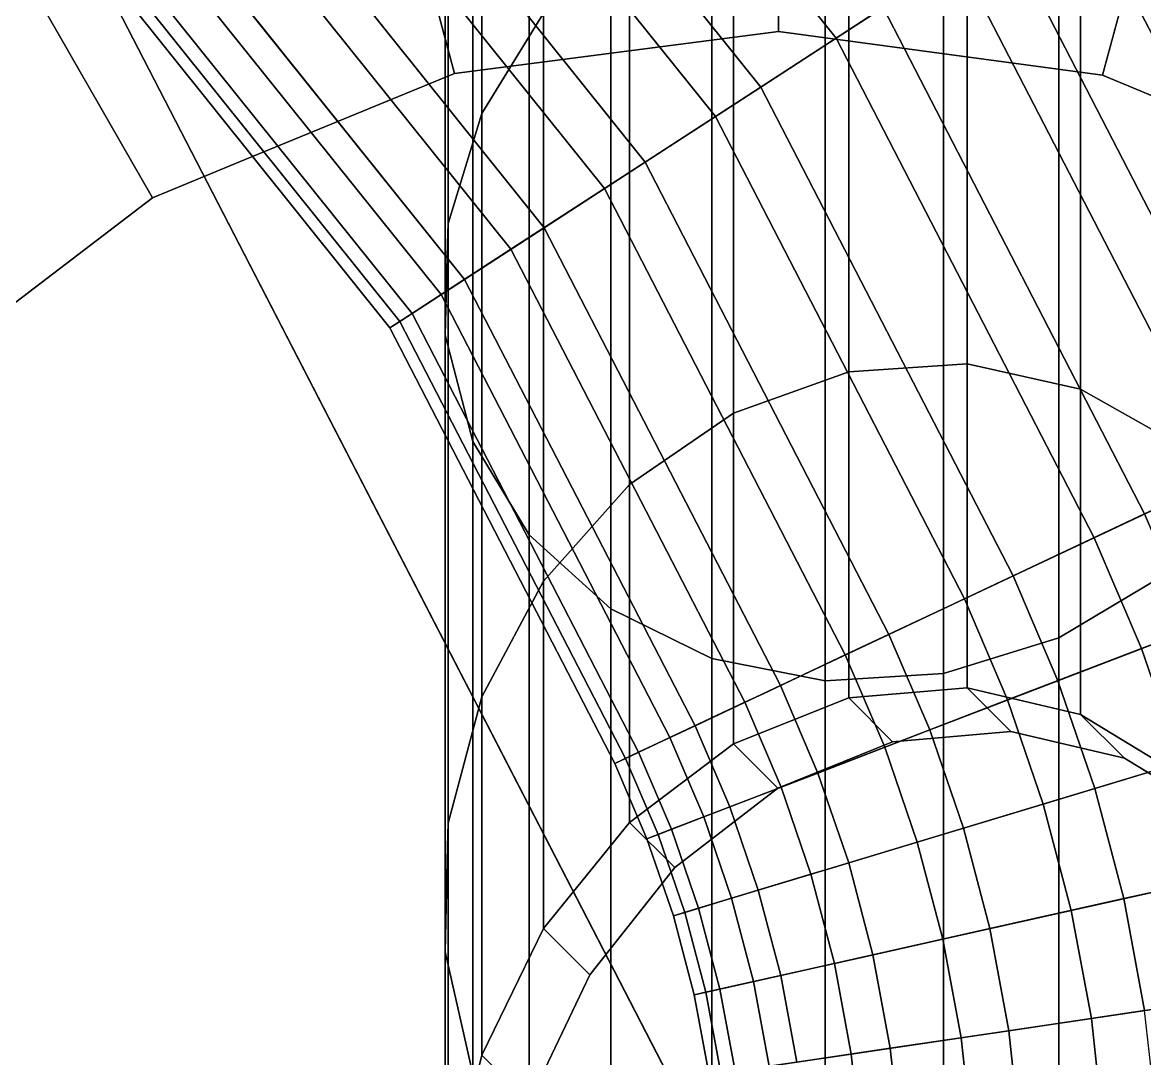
# Model space of a CAD drawing. Header units: metres. Extents: x -6.68 to -1.02, y 9.96 to 15.61.
# Drawn here: x -4.194 to -3.631, y 12.883 to 13.403 of the extents above; entities that cross this region are included whole.
import ezdxf

# ---------------------------------------------------------------- set-up
doc = ezdxf.new("R2010")
doc.units = ezdxf.units.M

msp = doc.modelspace()

# ---------------------------------------------------------------- linework, layer by layer
at = {"layer": '[Color_000]'}
for points, invisible_edges in [([(-3.98033, 13.70385, -6.02819), (-3.96345, 13.35685, -5.57857), (-3.96345, 13.74785, -5.9735)], 1), ([(-3.9324, 13.40722, -5.53886), (-3.96345, 13.74785, -5.9735), (-3.96345, 13.35685, -5.57857)], 1), ([(-3.98061, 13.69572, -6.03829), (-3.98033, 13.30172, -5.62201), (-3.98033, 13.70385, -6.02819)], 1), ([(-3.96345, 13.35685, -5.57857), (-3.98033, 13.70385, -6.02819), (-3.98033, 13.30172, -5.62201)], 1), ([(-3.98188, 13.65906, -6.08386), (-3.98033, 13.30172, -5.62201), (-3.98061, 13.69572, -6.03829)], 3), ([(-3.90922, 13.66555, -9.91873), (-3.78561, 13.39478, -9.91282), (-3.96153, 13.61432, -9.91282)], 1), ([(-3.78561, 13.39478, -9.91282), (-3.90922, 13.66555, -9.91873), (-3.72421, 13.43466, -9.91873)], 1), ([(-3.98061, 13.29154, -5.63004), (-3.98188, 13.65906, -6.08386), (-3.98188, 13.2456, -5.66624)], 1), ([(-3.98188, 13.65906, -6.08386), (-3.98061, 13.29154, -5.63004), (-3.98033, 13.30172, -5.62201)], 13), ([(-3.968, 13.61653, -6.13672), (-3.98188, 13.2456, -5.66624), (-3.98188, 13.65906, -6.08386)], 1), ([(-3.82346, 13.37019, -10.46621), (-3.94147, 13.63397, -10.47212), (-3.99377, 13.58273, -10.46621)], 1), ([(-3.94147, 13.63397, -10.47212), (-3.82346, 13.37019, -10.46621), (-3.76206, 13.41008, -10.47212)], 1), ([(-3.98188, 13.2456, -5.66624), (-3.968, 13.61653, -6.13672), (-3.968, 13.19232, -5.70824)], 1), ([(-3.93965, 13.57916, -6.18317), (-3.968, 13.19232, -5.70824), (-3.968, 13.61653, -6.13672)], 1), ([(-3.96153, 13.61432, -9.91282), (-3.84621, 13.35542, -9.92596), (-4.01315, 13.56375, -9.92596)], 1), ([(-3.84621, 13.35542, -9.92596), (-3.96153, 13.61432, -9.91282), (-3.78561, 13.39478, -9.91282)], 1), ([(-3.88148, 13.33251, -10.44164), (-3.99377, 13.58273, -10.46621), (-4.0432, 13.53432, -10.44164)], 1), ([(-3.99377, 13.58273, -10.46621), (-3.88148, 13.33251, -10.44164), (-3.82346, 13.37019, -10.46621)], 1), ([(-3.968, 13.19232, -5.70824), (-3.93965, 13.57916, -6.18317), (-3.93965, 13.14549, -5.74515)], 1), ([(-3.89874, 13.54949, -6.22005), (-3.93965, 13.14549, -5.74515), (-3.93965, 13.57916, -6.18317)], 1), ([(-4.01315, 13.56375, -9.92596), (-3.90187, 13.31926, -9.95727), (-4.06057, 13.51731, -9.95727)], 1), ([(-3.90187, 13.31926, -9.95727), (-4.01315, 13.56375, -9.92596), (-3.84621, 13.35542, -9.92596)], 1), ([(-3.62167, 13.12489, -5.76139), (-3.67389, 13.53786, -6.2345), (-3.62167, 13.56271, -6.20362)], 1), ([(-3.93965, 13.14549, -5.74515), (-3.89874, 13.54949, -6.22005), (-3.89874, 13.10832, -5.77444)], 1), ([(-3.84806, 13.08334, -5.79413), (-3.89874, 13.54949, -6.22005), (-3.84806, 13.52955, -6.24483)], 1), ([(-3.89874, 13.54949, -6.22005), (-3.84806, 13.08334, -5.79413), (-3.89874, 13.10832, -5.77444)], 1), ([(-3.67389, 13.53786, -6.2345), (-3.73168, 13.0758, -5.80008), (-3.73168, 13.52353, -6.25232)], 1), ([(-3.73168, 13.0758, -5.80008), (-3.67389, 13.53786, -6.2345), (-3.67389, 13.09375, -5.78592)], 1), ([(-3.67389, 13.53786, -6.2345), (-3.62167, 13.12489, -5.76139), (-3.67389, 13.09375, -5.78592)], 1), ([(-3.93216, 13.29958, -10.40009), (-4.0432, 13.53432, -10.44164), (-4.08638, 13.49203, -10.40009)], 1), ([(-4.0432, 13.53432, -10.44164), (-3.93216, 13.29958, -10.40009), (-3.88148, 13.33251, -10.44164)], 1), ([(-3.79108, 13.07225, -5.80288), (-3.84806, 13.52955, -6.24483), (-3.79108, 13.5207, -6.25584)], 1), ([(-3.84806, 13.52955, -6.24483), (-3.79108, 13.07225, -5.80288), (-3.84806, 13.08334, -5.79413)], 1), ([(-3.73168, 13.52353, -6.25232), (-3.79108, 13.07225, -5.80288), (-3.79108, 13.5207, -6.25584)], 1), ([(-3.79108, 13.07225, -5.80288), (-3.73168, 13.52353, -6.25232), (-3.73168, 13.0758, -5.80008)], 1), ([(-3.94881, 13.28877, -10.0046), (-4.09331, 13.48525, -9.99601), (-4.06057, 13.51731, -9.95727)], 13), ([(-3.94881, 13.28877, -10.0046), (-4.06057, 13.51731, -9.95727), (-3.90187, 13.31926, -9.95727)], 13), ([(-3.50597, 13.21476, -10.42767), (-3.60737, 13.51055, -10.38892), (-3.6458, 13.4856, -10.42767)], 1), ([(-3.61551, 13.50527, -9.98485), (-3.52787, 13.20444, -9.9433), (-3.66619, 13.47235, -9.9433)], 1), ([(-3.83707, 13.2066, -5.03879), (-3.77929, 13.49851, -5.46692), (-3.83707, 13.48055, -5.48107)], 1), ([(-3.77929, 13.49851, -5.46692), (-3.83707, 13.2066, -5.03879), (-3.77929, 13.22727, -5.02901)], 1), ([(-3.77929, 13.22727, -5.02901), (-3.71988, 13.50206, -5.46412), (-3.77929, 13.49851, -5.46692)], 1), ([(-3.71988, 13.50206, -5.46412), (-3.77929, 13.22727, -5.02901), (-3.71988, 13.23136, -5.02708)], 1), ([(-3.71988, 13.50206, -5.46412), (-3.6629, 13.21859, -5.03312), (-3.6629, 13.49097, -5.47286)], 1), ([(-3.6629, 13.21859, -5.03312), (-3.71988, 13.50206, -5.46412), (-3.71988, 13.23136, -5.02708)], 1), ([(-3.97206, 13.27367, -10.34439), (-4.08638, 13.49203, -10.40009), (-4.12036, 13.45875, -10.34439)], 1), ([(-4.08638, 13.49203, -10.40009), (-3.97206, 13.27367, -10.34439), (-3.93216, 13.29958, -10.40009)], 1), ([(-3.6629, 13.49097, -5.47286), (-3.61223, 13.18983, -5.04672), (-3.61223, 13.46598, -5.49255)], 1), ([(-3.61223, 13.18983, -5.04672), (-3.6629, 13.49097, -5.47286), (-3.6629, 13.21859, -5.03312)], 1), ([(-4.09331, 13.48525, -9.99601), (-3.94881, 13.28877, -10.0046), (-4.10056, 13.47814, -10.0046)], 1), ([(-3.56576, 13.18659, -10.45897), (-3.6458, 13.4856, -10.42767), (-3.70146, 13.44944, -10.45897)], 1), ([(-3.6458, 13.4856, -10.42767), (-3.56576, 13.18659, -10.45897), (-3.50597, 13.21476, -10.42767)], 1), ([(-3.94881, 13.28877, -10.0046), (-4.13039, 13.44892, -10.06474), (-4.10056, 13.47814, -10.0046)], 1), ([(-3.8893, 13.17076, -5.05573), (-3.83707, 13.48055, -5.48107), (-3.8893, 13.44942, -5.50561)], 1), ([(-3.83707, 13.48055, -5.48107), (-3.8893, 13.17076, -5.05573), (-3.83707, 13.2066, -5.03879)], 1), ([(-3.66619, 13.47235, -9.9433), (-3.59019, 13.17509, -9.91873), (-3.72421, 13.43466, -9.91873)], 1), ([(-3.59019, 13.17509, -9.91873), (-3.66619, 13.47235, -9.9433), (-3.52787, 13.20444, -9.9433)], 1), ([(-4.14284, 13.43673, -10.27834), (-3.97206, 13.27367, -10.34439), (-4.12036, 13.45875, -10.34439)], 1), ([(-3.98383, 13.26602, -10.06474), (-4.14803, 13.43165, -10.13358), (-4.13039, 13.44892, -10.06474)], 1), ([(-4.13039, 13.44892, -10.06474), (-3.94881, 13.28877, -10.0046), (-3.98383, 13.26602, -10.06474)], 1), ([(-3.9324, 13.40722, -5.53886), (-3.8893, 13.17076, -5.05573), (-3.8893, 13.44942, -5.50561)], 1), ([(-3.63085, 13.15593, -10.47212), (-3.70146, 13.44944, -10.45897), (-3.76206, 13.41008, -10.47212)], 1), ([(-3.70146, 13.44944, -10.45897), (-3.63085, 13.15593, -10.47212), (-3.56576, 13.18659, -10.45897)], 1), ([(-4.15228, 13.42749, -10.20644), (-3.99844, 13.25653, -10.27834), (-4.14284, 13.43673, -10.27834)], 1), ([(-3.97206, 13.27367, -10.34439), (-4.14284, 13.43673, -10.27834), (-3.99844, 13.25653, -10.27834)], 1), ([(-4.00454, 13.25257, -10.13358), (-4.15228, 13.42749, -10.20644), (-4.14803, 13.43165, -10.13358)], 1), ([(-4.14803, 13.43165, -10.13358), (-3.98383, 13.26602, -10.06474), (-4.00454, 13.25257, -10.13358)], 1), ([(-3.72421, 13.43466, -9.91873), (-3.65614, 13.14402, -9.91282), (-3.78561, 13.39478, -9.91282)], 1), ([(-3.65614, 13.14402, -9.91282), (-3.72421, 13.43466, -9.91873), (-3.59019, 13.17509, -9.91873)], 1), ([(-3.99844, 13.25653, -10.27834), (-4.15228, 13.42749, -10.20644), (-4.00952, 13.24934, -10.20644)], 1), ([(-4.15228, 13.42749, -10.20644), (-4.00454, 13.25257, -10.13358), (-4.00952, 13.24934, -10.20644)], 1), ([(-3.6968, 13.12486, -10.46621), (-3.76206, 13.41008, -10.47212), (-3.82346, 13.37019, -10.46621)], 1), ([(-3.76206, 13.41008, -10.47212), (-3.6968, 13.12486, -10.46621), (-3.63085, 13.15593, -10.47212)], 1), ([(-3.96345, 13.35685, -5.57857), (-3.9324, 13.1222, -5.07869), (-3.9324, 13.40722, -5.53886)], 1), ([(-3.8893, 13.17076, -5.05573), (-3.9324, 13.40722, -5.53886), (-3.9324, 13.1222, -5.07869)], 1), ([(-3.8177, 12.1419, 1.2), (-3.97711, 13.37703, 1.2), (-3.8145, 13.39801, 1.2)], 13), ([(-3.8177, 12.1419, 1.2), (-3.8145, 13.39801, 1.2), (-3.65509, 12.16288, 1.2)], 3), ([(-3.65509, 12.16288, 1.2), (-3.8145, 13.39801, 1.2), (-3.652, 13.3762, 1.2)], 13), ([(-3.78561, 13.39478, -9.91282), (-3.72123, 13.11336, -9.92596), (-3.84621, 13.35542, -9.92596)], 1), ([(-3.72123, 13.11336, -9.92596), (-3.78561, 13.39478, -9.91282), (-3.65614, 13.14402, -9.91282)], 1), ([(-3.9802, 12.16371, 1.2), (-4.08225, 13.33379, 1.2), (-3.97711, 13.37703, 1.2)], 13), ([(-3.9802, 12.16371, 1.2), (-3.97711, 13.37703, 1.2), (-3.8177, 12.1419, 1.2)], 3), ([(-3.65509, 12.16288, 1.2), (-3.652, 13.3762, 1.2), (-3.54995, 12.20612, 1.2)], 3), ([(-3.54995, 12.20612, 1.2), (-3.652, 13.3762, 1.2), (-3.50068, 13.31307, 1.2)], 13), ([(-3.75912, 13.09551, -10.44164), (-3.82346, 13.37019, -10.46621), (-3.88148, 13.33251, -10.44164)], 1), ([(-3.82346, 13.37019, -10.46621), (-3.75912, 13.09551, -10.44164), (-3.6968, 13.12486, -10.46621)], 1), ([(-3.98033, 13.30172, -5.62201), (-3.96345, 13.06421, -5.10611), (-3.96345, 13.35685, -5.57857)], 1), ([(-3.9324, 13.1222, -5.07869), (-3.96345, 13.35685, -5.57857), (-3.96345, 13.06421, -5.10611)], 1), ([(-3.84621, 13.35542, -9.92596), (-3.78103, 13.08519, -9.95727), (-3.90187, 13.31926, -9.95727)], 1), ([(-3.78103, 13.08519, -9.95727), (-3.84621, 13.35542, -9.92596), (-3.72123, 13.11336, -9.92596)], 1), ([(-3.9802, 12.16371, 1.2), (-4.12874, 13.31467, 1.2), (-4.08225, 13.33379, 1.2)], 13), ([(-3.81356, 13.06986, -10.40009), (-3.88148, 13.33251, -10.44164), (-3.93216, 13.29958, -10.40009)], 1), ([(-3.88148, 13.33251, -10.44164), (-3.81356, 13.06986, -10.40009), (-3.75912, 13.09551, -10.44164)], 1), ([(-3.94881, 13.28877, -10.0046), (-3.90187, 13.31926, -9.95727), (-3.9403, 13.2943, -9.99601)], 1), ([(-3.83145, 13.06144, -10.0046), (-3.9403, 13.2943, -9.99601), (-3.90187, 13.31926, -9.95727)], 13), ([(-3.83145, 13.06144, -10.0046), (-3.90187, 13.31926, -9.95727), (-3.8223, 13.06575, -9.99601)], 3), ([(-3.8223, 13.06575, -9.99601), (-3.90187, 13.31926, -9.95727), (-3.78103, 13.08519, -9.95727)], 1), ([(-4.13151, 12.22684, 1.2), (-4.25907, 13.21519, 1.2), (-4.12874, 13.31467, 1.2)], 13), ([(-4.13151, 12.22684, 1.2), (-4.12874, 13.31467, 1.2), (-3.9802, 12.16371, 1.2)], 3), ([(-3.98061, 13.29154, -5.63004), (-3.98033, 13.00075, -5.13611), (-3.98033, 13.30172, -5.62201)], 1), ([(-3.96345, 13.06421, -5.10611), (-3.98033, 13.30172, -5.62201), (-3.98033, 13.00075, -5.13611)], 1), ([(-3.97206, 13.27367, -10.34439), (-3.81356, 13.06986, -10.40009), (-3.93216, 13.29958, -10.40009)], 1), ([(-3.98188, 13.2456, -5.66624), (-3.98033, 13.00075, -5.13611), (-3.98061, 13.29154, -5.63004)], 3), ([(-3.9403, 13.2943, -9.99601), (-3.83145, 13.06144, -10.0046), (-3.94881, 13.28877, -10.0046)], 1), ([(-3.83145, 13.06144, -10.0046), (-3.98383, 13.26602, -10.06474), (-3.94881, 13.28877, -10.0046)], 1), ([(-3.99844, 13.25653, -10.27834), (-3.85641, 13.04968, -10.34439), (-3.97206, 13.27367, -10.34439)], 1), ([(-3.81356, 13.06986, -10.40009), (-3.97206, 13.27367, -10.34439), (-3.85641, 13.04968, -10.34439)], 1), ([(-3.86906, 13.04372, -10.06474), (-4.00454, 13.25257, -10.13358), (-3.98383, 13.26602, -10.06474)], 1), ([(-3.98383, 13.26602, -10.06474), (-3.83145, 13.06144, -10.0046), (-3.86906, 13.04372, -10.06474)], 1), ([(-4.00952, 13.24934, -10.20644), (-3.88475, 13.03633, -10.27834), (-3.99844, 13.25653, -10.27834)], 1), ([(-3.85641, 13.04968, -10.34439), (-3.99844, 13.25653, -10.27834), (-3.88475, 13.03633, -10.27834)], 1), ([(-3.8913, 13.03324, -10.13358), (-4.00952, 13.24934, -10.20644), (-4.00454, 13.25257, -10.13358)], 1), ([(-4.00454, 13.25257, -10.13358), (-3.86906, 13.04372, -10.06474), (-3.8913, 13.03324, -10.13358)], 1), ([(-3.88475, 13.03633, -10.27834), (-4.00952, 13.24934, -10.20644), (-3.89665, 13.03072, -10.20644)], 1), ([(-4.00952, 13.24934, -10.20644), (-3.8913, 13.03324, -10.13358), (-3.89665, 13.03072, -10.20644)], 1), ([(-3.98061, 12.98903, -5.14165), (-3.98188, 13.2456, -5.66624), (-3.98188, 12.93616, -5.16665)], 1), ([(-3.98188, 13.2456, -5.66624), (-3.98061, 12.98903, -5.14165), (-3.98033, 13.00075, -5.13611)], 13), ([(-3.968, 13.19232, -5.70824), (-3.98188, 12.93616, -5.16665), (-3.98188, 13.2456, -5.66624)], 1), ([(-3.77929, 13.06365, -4.54935), (-3.71988, 13.23136, -5.02708), (-3.77929, 13.22727, -5.02901)], 1), ([(-3.71988, 13.23136, -5.02708), (-3.77929, 13.06365, -4.54935), (-3.71988, 13.06864, -4.55005)], 1), ([(-3.71988, 13.23136, -5.02708), (-3.6629, 13.05525, -4.55426), (-3.6629, 13.21859, -5.03312)], 1), ([(-3.6629, 13.05525, -4.55426), (-3.71988, 13.23136, -5.02708), (-3.71988, 13.06864, -4.55005)], 1), ([(-3.83707, 13.04062, -4.5522), (-3.77929, 13.22727, -5.02901), (-3.83707, 13.2066, -5.03879)], 1), ([(-3.77929, 13.22727, -5.02901), (-3.83707, 13.04062, -4.5522), (-3.77929, 13.06365, -4.54935)], 1), ([(-3.6629, 13.21859, -5.03312), (-3.61223, 13.02438, -4.56169), (-3.61223, 13.18983, -5.04672)], 1), ([(-3.61223, 13.02438, -4.56169), (-3.6629, 13.21859, -5.03312), (-3.6629, 13.05525, -4.55426)], 1), ([(-4.26133, 12.32698, 1.2), (-4.25907, 13.21519, 1.2), (-4.13151, 12.22684, 1.2)], 3), ([(-3.8893, 13.00112, -4.5584), (-3.83707, 13.2066, -5.03879), (-3.8893, 13.17076, -5.05573)], 1), ([(-3.83707, 13.2066, -5.03879), (-3.8893, 13.00112, -4.5584), (-3.83707, 13.04062, -4.5522)], 1), ([(-3.98188, 12.93616, -5.16665), (-3.968, 13.19232, -5.70824), (-3.968, 12.87482, -5.19565)], 1), ([(-3.93965, 13.14549, -5.74515), (-3.968, 12.87482, -5.19565), (-3.968, 13.19232, -5.70824)], 1), ([(-3.60628, 13.09844, -10.47212), (-3.56576, 13.18659, -10.45897), (-3.63085, 13.15593, -10.47212)], 1), ([(-3.59019, 13.17509, -9.91873), (-3.63238, 13.0884, -9.91282), (-3.65614, 13.14402, -9.91282)], 1), ([(-3.63238, 13.0884, -9.91282), (-3.59019, 13.17509, -9.91873), (-3.56433, 13.11457, -9.91873)], 1), ([(-3.9324, 13.1222, -5.07869), (-3.8893, 13.00112, -4.5584), (-3.8893, 13.17076, -5.05573)], 1), ([(-3.67432, 13.07227, -10.46621), (-3.63085, 13.15593, -10.47212), (-3.6968, 13.12486, -10.46621)], 1), ([(-3.63085, 13.15593, -10.47212), (-3.67432, 13.07227, -10.46621), (-3.60628, 13.09844, -10.47212)], 1), ([(-3.968, 12.87482, -5.19565), (-3.93965, 13.14549, -5.74515), (-3.93965, 12.82092, -5.22114)], 1), ([(-3.89874, 13.10832, -5.77444), (-3.93965, 12.82092, -5.22114), (-3.93965, 13.14549, -5.74515)], 1), ([(-3.65614, 13.14402, -9.91282), (-3.69953, 13.06258, -9.92596), (-3.72123, 13.11336, -9.92596)], 1), ([(-3.69953, 13.06258, -9.92596), (-3.65614, 13.14402, -9.91282), (-3.63238, 13.0884, -9.91282)], 1), ([(-3.96345, 13.06421, -5.10611), (-3.9324, 12.94783, -4.56754), (-3.9324, 13.1222, -5.07869)], 1), ([(-3.8893, 13.00112, -4.5584), (-3.9324, 13.1222, -5.07869), (-3.9324, 12.94783, -4.56754)], 1), ([(-3.73862, 13.04754, -10.44164), (-3.6968, 13.12486, -10.46621), (-3.75912, 13.09551, -10.44164)], 1), ([(-3.6968, 13.12486, -10.46621), (-3.73862, 13.04754, -10.44164), (-3.67432, 13.07227, -10.46621)], 1), ([(-3.62167, 13.12489, -5.76139), (-3.67389, 12.76136, -5.24929), (-3.67389, 13.09375, -5.78592)], 1), ([(-3.67389, 12.76136, -5.24929), (-3.62167, 13.12489, -5.76139), (-3.62167, 12.7972, -5.23235)], 1), ([(-3.72123, 13.11336, -9.92596), (-3.76122, 13.03885, -9.95727), (-3.78103, 13.08519, -9.95727)], 1), ([(-3.76122, 13.03885, -9.95727), (-3.72123, 13.11336, -9.92596), (-3.69953, 13.06258, -9.92596)], 1), ([(-3.56433, 13.11457, -9.91873), (-3.61276, 13.0312, -9.91282), (-3.63238, 13.0884, -9.91282)], 1), ([(-3.93965, 12.82092, -5.22114), (-3.89874, 13.10832, -5.77444), (-3.89874, 12.77814, -5.24136)], 1), ([(-3.84806, 12.74938, -5.25496), (-3.89874, 13.10832, -5.77444), (-3.84806, 13.08334, -5.79413)], 1), ([(-3.89874, 13.10832, -5.77444), (-3.84806, 12.74938, -5.25496), (-3.89874, 12.77814, -5.24136)], 1), ([(-3.65577, 13.01819, -10.46621), (-3.60628, 13.09844, -10.47212), (-3.67432, 13.07227, -10.46621)], 1), ([(-3.60628, 13.09844, -10.47212), (-3.65577, 13.01819, -10.46621), (-3.58599, 13.0393, -10.47212)], 1), ([(-3.79479, 13.02594, -10.40009), (-3.75912, 13.09551, -10.44164), (-3.81356, 13.06986, -10.40009)], 1), ([(-3.75912, 13.09551, -10.44164), (-3.79479, 13.02594, -10.40009), (-3.73862, 13.04754, -10.44164)], 1), ([(-3.67389, 13.09375, -5.78592), (-3.73168, 12.7407, -5.25907), (-3.73168, 13.0758, -5.80008)], 1), ([(-3.73168, 12.7407, -5.25907), (-3.67389, 13.09375, -5.78592), (-3.67389, 12.76136, -5.24929)], 1), ([(-3.63238, 13.0884, -9.91282), (-3.68163, 13.01037, -9.92596), (-3.69953, 13.06258, -9.92596)], 1), ([(-3.68163, 13.01037, -9.92596), (-3.63238, 13.0884, -9.91282), (-3.61276, 13.0312, -9.91282)], 1), ([(-3.79108, 12.73661, -5.261), (-3.84806, 13.08334, -5.79413), (-3.79108, 13.07225, -5.80288)], 1), ([(-3.84806, 13.08334, -5.79413), (-3.79108, 12.73661, -5.261), (-3.84806, 12.74938, -5.25496)], 1), ([(-3.81324, 13.01884, -10.0046), (-3.8223, 13.06575, -9.99601), (-3.78103, 13.08519, -9.95727)], 13), ([(-3.81324, 13.01884, -10.0046), (-3.78103, 13.08519, -9.95727), (-3.8038, 13.02247, -9.99601)], 3), ([(-3.8038, 13.02247, -9.99601), (-3.78103, 13.08519, -9.95727), (-3.76122, 13.03885, -9.95727)], 1), ([(-3.73168, 13.0758, -5.80008), (-3.79108, 12.73661, -5.261), (-3.79108, 13.07225, -5.80288)], 1), ([(-3.79108, 12.73661, -5.261), (-3.73168, 13.0758, -5.80008), (-3.73168, 12.7407, -5.25907)], 1), ([(-3.85641, 13.04968, -10.34439), (-3.79479, 13.02594, -10.40009), (-3.81356, 13.06986, -10.40009)], 1), ([(-3.72171, 12.99825, -10.44164), (-3.67432, 13.07227, -10.46621), (-3.73862, 13.04754, -10.44164)], 1), ([(-3.67432, 13.07227, -10.46621), (-3.72171, 12.99825, -10.44164), (-3.65577, 13.01819, -10.46621)], 1), ([(-3.98033, 13.00075, -5.13611), (-3.96345, 12.8844, -4.57899), (-3.96345, 13.06421, -5.10611)], 1), ([(-3.9324, 12.94783, -4.56754), (-3.96345, 13.06421, -5.10611), (-3.96345, 12.8844, -4.57899)], 1), ([(-3.8223, 13.06575, -9.99601), (-3.81324, 13.01884, -10.0046), (-3.83145, 13.06144, -10.0046)], 1), ([(-3.81324, 13.01884, -10.0046), (-3.86906, 13.04372, -10.06474), (-3.83145, 13.06144, -10.0046)], 1), ([(-3.69953, 13.06258, -9.92596), (-3.74489, 12.99124, -9.95727), (-3.76122, 13.03885, -9.95727)], 1), ([(-3.74489, 12.99124, -9.95727), (-3.69953, 13.06258, -9.92596), (-3.68163, 13.01037, -9.92596)], 1), ([(-3.88475, 13.03633, -10.27834), (-3.839, 13.00894, -10.34439), (-3.85641, 13.04968, -10.34439)], 1), ([(-3.79479, 13.02594, -10.40009), (-3.85641, 13.04968, -10.34439), (-3.839, 13.00894, -10.34439)], 1), ([(-3.77931, 12.98082, -10.40009), (-3.73862, 13.04754, -10.44164), (-3.79479, 13.02594, -10.40009)], 1), ([(-3.73862, 13.04754, -10.44164), (-3.77931, 12.98082, -10.40009), (-3.72171, 12.99825, -10.44164)], 1), ([(-3.85205, 13.00392, -10.06474), (-3.8913, 13.03324, -10.13358), (-3.86906, 13.04372, -10.06474)], 1), ([(-3.86906, 13.04372, -10.06474), (-3.81324, 13.01884, -10.0046), (-3.85205, 13.00392, -10.06474)], 1), ([(-3.89665, 13.03072, -10.20644), (-3.86824, 12.99769, -10.27834), (-3.88475, 13.03633, -10.27834)], 1), ([(-3.839, 13.00894, -10.34439), (-3.88475, 13.03633, -10.27834), (-3.86824, 12.99769, -10.27834)], 1), ([(-3.79824, 12.9751, -10.0046), (-3.8038, 13.02247, -9.99601), (-3.76122, 13.03885, -9.95727)], 13), ([(-3.79824, 12.9751, -10.0046), (-3.76122, 13.03885, -9.95727), (-3.78856, 12.97803, -9.99601)], 3), ([(-3.78856, 12.97803, -9.99601), (-3.76122, 13.03885, -9.95727), (-3.74489, 12.99124, -9.95727)], 1), ([(-3.64124, 12.96289, -10.46621), (-3.58599, 13.0393, -10.47212), (-3.65577, 13.01819, -10.46621)], 1), ([(-3.58599, 13.0393, -10.47212), (-3.64124, 12.96289, -10.46621), (-3.5701, 12.97883, -10.47212)], 1), ([(-3.87499, 12.99509, -10.13358), (-3.89665, 13.03072, -10.20644), (-3.8913, 13.03324, -10.13358)], 1), ([(-3.89665, 13.03072, -10.20644), (-3.87499, 12.99509, -10.13358), (-3.88052, 12.99297, -10.20644)], 1), ([(-3.86824, 12.99769, -10.27834), (-3.89665, 13.03072, -10.20644), (-3.88052, 12.99297, -10.20644)], 1), ([(-3.8913, 13.03324, -10.13358), (-3.85205, 13.00392, -10.06474), (-3.87499, 12.99509, -10.13358)], 1), ([(-3.61276, 13.0312, -9.91282), (-3.6676, 12.95699, -9.92596), (-3.68163, 13.01037, -9.92596)], 1), ([(-3.6676, 12.95699, -9.92596), (-3.61276, 13.0312, -9.91282), (-3.59738, 12.97272, -9.91282)], 1), ([(-3.839, 13.00894, -10.34439), (-3.77931, 12.98082, -10.40009), (-3.79479, 13.02594, -10.40009)], 1), ([(-3.8038, 13.02247, -9.99601), (-3.79824, 12.9751, -10.0046), (-3.81324, 13.01884, -10.0046)], 1), ([(-3.79824, 12.9751, -10.0046), (-3.85205, 13.00392, -10.06474), (-3.81324, 13.01884, -10.0046)], 1), ([(-3.70846, 12.94784, -10.44164), (-3.65577, 13.01819, -10.46621), (-3.72171, 12.99825, -10.44164)], 1), ([(-3.65577, 13.01819, -10.46621), (-3.70846, 12.94784, -10.44164), (-3.64124, 12.96289, -10.46621)], 1), ([(-3.86824, 12.99769, -10.27834), (-3.82465, 12.96711, -10.34439), (-3.839, 13.00894, -10.34439)], 1), ([(-3.77931, 12.98082, -10.40009), (-3.839, 13.00894, -10.34439), (-3.82465, 12.96711, -10.34439)], 1), ([(-3.68163, 13.01037, -9.92596), (-3.73209, 12.94255, -9.95727), (-3.74489, 12.99124, -9.95727)], 1), ([(-3.73209, 12.94255, -9.95727), (-3.68163, 13.01037, -9.92596), (-3.6676, 12.95699, -9.92596)], 1), ([(-3.83803, 12.96306, -10.06474), (-3.87499, 12.99509, -10.13358), (-3.85205, 13.00392, -10.06474)], 1), ([(-3.85205, 13.00392, -10.06474), (-3.79824, 12.9751, -10.0046), (-3.83803, 12.96306, -10.06474)], 1), ([(-3.98188, 12.93616, -5.16665), (-3.98033, 12.81514, -4.59197), (-3.98033, 13.00075, -5.13611)], 13), ([(-3.98188, 12.93616, -5.16665), (-3.98033, 13.00075, -5.13611), (-3.98061, 12.98903, -5.14165)], 1), ([(-3.96345, 12.8844, -4.57899), (-3.98033, 13.00075, -5.13611), (-3.98033, 12.81514, -4.59197)], 1), ([(-3.88052, 12.99297, -10.20644), (-3.85464, 12.95804, -10.27834), (-3.86824, 12.99769, -10.27834)], 1), ([(-3.82465, 12.96711, -10.34439), (-3.86824, 12.99769, -10.27834), (-3.85464, 12.95804, -10.27834)], 1), ([(-3.76719, 12.93469, -10.40009), (-3.72171, 12.99825, -10.44164), (-3.77931, 12.98082, -10.40009)], 1), ([(-3.72171, 12.99825, -10.44164), (-3.76719, 12.93469, -10.40009), (-3.70846, 12.94784, -10.44164)], 1), ([(-3.86157, 12.95594, -10.13358), (-3.88052, 12.99297, -10.20644), (-3.87499, 12.99509, -10.13358)], 1), ([(-3.88052, 12.99297, -10.20644), (-3.86157, 12.95594, -10.13358), (-3.86723, 12.95423, -10.20644)], 1), ([(-3.85464, 12.95804, -10.27834), (-3.88052, 12.99297, -10.20644), (-3.86723, 12.95423, -10.20644)], 1), ([(-3.87499, 12.99509, -10.13358), (-3.83803, 12.96306, -10.06474), (-3.86157, 12.95594, -10.13358)], 1), ([(-3.78648, 12.93037, -10.0046), (-3.78856, 12.97803, -9.99601), (-3.74489, 12.99124, -9.95727)], 13), ([(-3.78648, 12.93037, -10.0046), (-3.74489, 12.99124, -9.95727), (-3.77661, 12.93258, -9.99601)], 3), ([(-3.77661, 12.93258, -9.99601), (-3.74489, 12.99124, -9.95727), (-3.73209, 12.94255, -9.95727)], 1), ([(-3.82465, 12.96711, -10.34439), (-3.76719, 12.93469, -10.40009), (-3.77931, 12.98082, -10.40009)], 1), ([(-3.78648, 12.93037, -10.0046), (-3.83803, 12.96306, -10.06474), (-3.79824, 12.9751, -10.0046)], 1), ([(-3.78856, 12.97803, -9.99601), (-3.78648, 12.93037, -10.0046), (-3.79824, 12.9751, -10.0046)], 1), ([(-3.6308, 12.90668, -10.46621), (-3.5701, 12.97883, -10.47212), (-3.64124, 12.96289, -10.46621)], 1), ([(-3.59738, 12.97272, -9.91282), (-3.65752, 12.90273, -9.92596), (-3.6676, 12.95699, -9.92596)], 1), ([(-3.65752, 12.90273, -9.92596), (-3.59738, 12.97272, -9.91282), (-3.58634, 12.91326, -9.91282)], 1), ([(-3.82705, 12.92129, -10.06474), (-3.86157, 12.95594, -10.13358), (-3.83803, 12.96306, -10.06474)], 1), ([(-3.85464, 12.95804, -10.27834), (-3.81341, 12.92434, -10.34439), (-3.82465, 12.96711, -10.34439)], 1), ([(-3.83803, 12.96306, -10.06474), (-3.78648, 12.93037, -10.0046), (-3.82705, 12.92129, -10.06474)], 1), ([(-3.76719, 12.93469, -10.40009), (-3.82465, 12.96711, -10.34439), (-3.81341, 12.92434, -10.34439)], 1), ([(-3.69895, 12.8966, -10.44164), (-3.64124, 12.96289, -10.46621), (-3.70846, 12.94784, -10.44164)], 1), ([(-3.64124, 12.96289, -10.46621), (-3.69895, 12.8966, -10.44164), (-3.6308, 12.90668, -10.46621)], 1), ([(-3.86723, 12.95423, -10.20644), (-3.84398, 12.9175, -10.27834), (-3.85464, 12.95804, -10.27834)], 1), ([(-3.81341, 12.92434, -10.34439), (-3.85464, 12.95804, -10.27834), (-3.84398, 12.9175, -10.27834)], 1), ([(-3.85104, 12.91591, -10.13358), (-3.86723, 12.95423, -10.20644), (-3.86157, 12.95594, -10.13358)], 1), ([(-3.86723, 12.95423, -10.20644), (-3.85104, 12.91591, -10.13358), (-3.85682, 12.91462, -10.20644)], 1), ([(-3.84398, 12.9175, -10.27834), (-3.86723, 12.95423, -10.20644), (-3.85682, 12.91462, -10.20644)], 1), ([(-3.86157, 12.95594, -10.13358), (-3.82705, 12.92129, -10.06474), (-3.85104, 12.91591, -10.13358)], 1), ([(-3.6676, 12.95699, -9.92596), (-3.72291, 12.89306, -9.95727), (-3.73209, 12.94255, -9.95727)], 1), ([(-3.72291, 12.89306, -9.95727), (-3.6676, 12.95699, -9.92596), (-3.65752, 12.90273, -9.92596)], 1), ([(-3.75848, 12.88779, -10.40009), (-3.70846, 12.94784, -10.44164), (-3.76719, 12.93469, -10.40009)], 1), ([(-3.70846, 12.94784, -10.44164), (-3.75848, 12.88779, -10.40009), (-3.69895, 12.8966, -10.44164)], 1), ([(-3.76804, 12.88638, -9.99601), (-3.77661, 12.93258, -9.99601), (-3.73209, 12.94255, -9.95727)], 13), ([(-3.76804, 12.88638, -9.99601), (-3.73209, 12.94255, -9.95727), (-3.72291, 12.89306, -9.95727)], 1), ([(-3.98061, 12.80237, -4.59444), (-3.98188, 12.93616, -5.16665), (-3.98188, 12.74478, -4.6056)], 1), ([(-3.98188, 12.93616, -5.16665), (-3.98061, 12.80237, -4.59444), (-3.98033, 12.81514, -4.59197)], 13), ([(-3.968, 12.87482, -5.19565), (-3.98188, 12.74478, -4.6056), (-3.98188, 12.93616, -5.16665)], 1), ([(-3.81341, 12.92434, -10.34439), (-3.75848, 12.88779, -10.40009), (-3.76719, 12.93469, -10.40009)], 1), ([(-3.77804, 12.8849, -10.0046), (-3.82705, 12.92129, -10.06474), (-3.78648, 12.93037, -10.0046)], 1), ([(-3.77661, 12.93258, -9.99601), (-3.77804, 12.8849, -10.0046), (-3.78648, 12.93037, -10.0046)], 1), ([(-3.77804, 12.8849, -10.0046), (-3.77661, 12.93258, -9.99601), (-3.76804, 12.88638, -9.99601)], 3), ([(-3.84398, 12.9175, -10.27834), (-3.80534, 12.88086, -10.34439), (-3.81341, 12.92434, -10.34439)], 1), ([(-3.75848, 12.88779, -10.40009), (-3.81341, 12.92434, -10.34439), (-3.80534, 12.88086, -10.34439)], 1), ([(-3.81917, 12.87882, -10.06474), (-3.85104, 12.91591, -10.13358), (-3.82705, 12.92129, -10.06474)], 1), ([(-3.82705, 12.92129, -10.06474), (-3.77804, 12.8849, -10.0046), (-3.81917, 12.87882, -10.06474)], 1), ([(-3.85682, 12.91462, -10.20644), (-3.83633, 12.87628, -10.27834), (-3.84398, 12.9175, -10.27834)], 1), ([(-3.84349, 12.87522, -10.13358), (-3.85682, 12.91462, -10.20644), (-3.85104, 12.91591, -10.13358)], 1), ([(-3.83633, 12.87628, -10.27834), (-3.85682, 12.91462, -10.20644), (-3.84934, 12.87435, -10.20644)], 1), ([(-3.85682, 12.91462, -10.20644), (-3.84349, 12.87522, -10.13358), (-3.84934, 12.87435, -10.20644)], 1), ([(-3.85104, 12.91591, -10.13358), (-3.81917, 12.87882, -10.06474), (-3.84349, 12.87522, -10.13358)], 1), ([(-3.80534, 12.88086, -10.34439), (-3.84398, 12.9175, -10.27834), (-3.83633, 12.87628, -10.27834)], 1), ([(-3.58634, 12.91326, -9.91282), (-3.65145, 12.84787, -9.92596), (-3.65752, 12.90273, -9.92596)], 1), ([(-3.65145, 12.84787, -9.92596), (-3.58634, 12.91326, -9.91282), (-3.5797, 12.85315, -9.91282)], 1), ([(-3.69322, 12.8448, -10.44164), (-3.6308, 12.90668, -10.46621), (-3.69895, 12.8966, -10.44164)], 1), ([(-3.6308, 12.90668, -10.46621), (-3.69322, 12.8448, -10.44164), (-3.62452, 12.84985, -10.46621)], 1), ([(-3.65752, 12.90273, -9.92596), (-3.71737, 12.84302, -9.95727), (-3.72291, 12.89306, -9.95727)], 1), ([(-3.71737, 12.84302, -9.95727), (-3.65752, 12.90273, -9.92596), (-3.65145, 12.84787, -9.92596)], 1), ([(-3.75324, 12.84039, -10.40009), (-3.69895, 12.8966, -10.44164), (-3.75848, 12.88779, -10.40009)], 1), ([(-3.69895, 12.8966, -10.44164), (-3.75324, 12.84039, -10.40009), (-3.69322, 12.8448, -10.44164)], 1), ([(-3.76287, 12.83968, -9.99601), (-3.76804, 12.88638, -9.99601), (-3.72291, 12.89306, -9.95727)], 13), ([(-3.76287, 12.83968, -9.99601), (-3.72291, 12.89306, -9.95727), (-3.71737, 12.84302, -9.95727)], 1), ([(-3.98033, 12.81514, -4.59197), (-3.93979, 12.86073, -4.14822), (-3.96345, 12.8844, -4.57899)], 1), ([(-3.77296, 12.83893, -10.0046), (-3.81917, 12.87882, -10.06474), (-3.77804, 12.8849, -10.0046)], 1), ([(-3.80534, 12.88086, -10.34439), (-3.75324, 12.84039, -10.40009), (-3.75848, 12.88779, -10.40009)], 1), ([(-3.76804, 12.88638, -9.99601), (-3.77296, 12.83893, -10.0046), (-3.77804, 12.8849, -10.0046)], 1), ([(-3.77296, 12.83893, -10.0046), (-3.76804, 12.88638, -9.99601), (-3.76287, 12.83968, -9.99601)], 3)]:
    msp.add_3dface(points, dxfattribs=dict(at, invisible_edges=invisible_edges))
at = {"layer": '[Metal_Corrogated_Shiny]'}
for points, invisible_edges in [([(-3.8161, 12.76996, -4.16), (-4.19036, 14.48729, -4.16), (-3.73313, 14.52564, -4.16)], 13), ([(-3.8161, 12.76996, -4.16), (-3.73313, 14.52564, -4.16), (-3.77124, 12.68303, -4.16)], 3), ([(-3.77124, 12.68303, -4.16), (-3.73313, 14.52564, -4.16), (-3.71597, 12.70592, -4.16)], 3), ([(-3.71597, 12.70592, -4.16), (-3.73313, 14.52564, -4.16), (-3.28155, 14.44434, -4.16)], 13), ([(-4.19036, 14.48729, -4.16), (-3.8161, 12.76996, -4.16), (-4.62209, 14.33191, -4.16)], 1), ([(-3.71597, 12.70592, -4.16), (-3.28155, 14.44434, -4.16), (-3.6435, 12.71546, -4.16)], 3), ([(-3.6435, 12.71546, -4.16), (-3.28155, 14.44434, -4.16), (-3.57103, 12.70592, -4.16)], 3), ([(-4.35065, 11.09557, -4.16), (-4.62209, 14.33191, -4.16), (-3.91396, 12.50793, -4.16)], 15), ([(-3.91396, 12.50793, -4.16), (-4.62209, 14.33191, -4.16), (-3.8161, 12.76996, -4.16)], 13), ([(-3.8145, 13.39801, 1.2), (-4.13171, 13.95993, 0.51), (-3.81296, 14.00107, 0.51)], 1), ([(-3.81296, 14.00107, 0.51), (-3.652, 13.3762, 1.2), (-3.8145, 13.39801, 1.2)], 1), ([(-3.652, 13.3762, 1.2), (-3.81296, 14.00107, 0.51), (-3.49444, 13.95831, 0.51)], 1), ([(-3.97711, 13.37703, 1.2), (-4.30965, 13.88676, 0.51), (-4.13171, 13.95993, 0.51)], 1), ([(-4.13171, 13.95993, 0.51), (-3.8145, 13.39801, 1.2), (-3.97711, 13.37703, 1.2)], 1), ([(-3.49444, 13.95831, 0.51), (-3.50068, 13.31307, 1.2), (-3.652, 13.3762, 1.2)], 1), ([(-4.30965, 13.88676, 0.51), (-3.97711, 13.37703, 1.2), (-4.42894, 13.8377, 0.51)], 3), ([(-4.25907, 13.21519, 1.2), (-4.42894, 13.8377, 0.51), (-4.12874, 13.31467, 1.2)], 1), ([(-4.42894, 13.8377, 0.51), (-3.97711, 13.37703, 1.2), (-4.12874, 13.31467, 1.2)], 3), ([(-4.12874, 13.31467, 1.2), (-3.97711, 13.37703, 1.2), (-4.08225, 13.33379, 1.2)], 1), ([(-3.77929, 13.06365, -4.54935), (-3.69797, 13.04673, -4.15128), (-3.71988, 13.06864, -4.55005)], 1), ([(-3.71988, 13.06864, -4.55005), (-3.64097, 13.03332, -4.15515), (-3.6629, 13.05525, -4.55426)], 1), ([(-3.64097, 13.03332, -4.15515), (-3.71988, 13.06864, -4.55005), (-3.69797, 13.04673, -4.15128)], 1), ([(-3.81478, 13.01833, -4.14643), (-3.77929, 13.06365, -4.54935), (-3.83707, 13.04062, -4.5522)], 1), ([(-3.77929, 13.06365, -4.54935), (-3.81478, 13.01833, -4.14643), (-3.75725, 13.04162, -4.14831)], 1), ([(-3.69797, 13.04673, -4.15128), (-3.77929, 13.06365, -4.54935), (-3.75725, 13.04162, -4.14831)], 1), ([(-3.6629, 13.05525, -4.55426), (-3.59014, 13.0023, -4.15965), (-3.61223, 13.02438, -4.56169)], 1), ([(-3.59014, 13.0023, -4.15965), (-3.6629, 13.05525, -4.55426), (-3.64097, 13.03332, -4.15515)], 1), ([(-3.75725, 13.04162, -4.14831), (-3.70568, 12.50816, -4.18045), (-3.69797, 13.04673, -4.15128)], 3), ([(-3.69797, 13.04673, -4.15128), (-3.70568, 12.50816, -4.18045), (-3.64816, 12.53145, -4.18233)], 13), ([(-3.69797, 13.04673, -4.15128), (-3.64816, 12.53145, -4.18233), (-3.64097, 13.03332, -4.15515)], 3), ([(-3.86663, 12.97845, -4.14577), (-3.83707, 13.04062, -4.5522), (-3.8893, 13.00112, -4.5584)], 1), ([(-3.83707, 13.04062, -4.5522), (-3.86663, 12.97845, -4.14577), (-3.81478, 13.01833, -4.14643)], 1), ([(-3.81478, 13.01833, -4.14643), (-3.76496, 12.50305, -4.17747), (-3.75725, 13.04162, -4.14831)], 3), ([(-3.75725, 13.04162, -4.14831), (-3.76496, 12.50305, -4.17747), (-3.70568, 12.50816, -4.18045)], 13), ([(-3.64097, 13.03332, -4.15515), (-3.64816, 12.53145, -4.18233), (-3.59631, 12.57133, -4.18299)], 13), ([(-3.64097, 13.03332, -4.15515), (-3.59631, 12.57133, -4.18299), (-3.59014, 13.0023, -4.15965)], 3), ([(-3.86663, 12.97845, -4.14577), (-3.82196, 12.51646, -4.1736), (-3.81478, 13.01833, -4.14643)], 3), ([(-3.81478, 13.01833, -4.14643), (-3.82196, 12.51646, -4.1736), (-3.76496, 12.50305, -4.17747)], 13), ([(-3.9324, 12.94783, -4.56754), (-3.86663, 12.97845, -4.14577), (-3.8893, 13.00112, -4.5584)], 1), ([(-3.86663, 12.97845, -4.14577), (-3.9324, 12.94783, -4.56754), (-3.90926, 12.9247, -4.14638)], 1), ([(-3.90926, 12.9247, -4.14638), (-3.8728, 12.54749, -4.16911), (-3.86663, 12.97845, -4.14577)], 3), ([(-3.86663, 12.97845, -4.14577), (-3.8728, 12.54749, -4.16911), (-3.82196, 12.51646, -4.1736)], 13), ([(-3.96345, 12.8844, -4.57899), (-3.90926, 12.9247, -4.14638), (-3.9324, 12.94783, -4.56754)], 1), ([(-3.90926, 12.9247, -4.14638), (-3.96345, 12.8844, -4.57899), (-3.93979, 12.86073, -4.14822)], 1), ([(-3.93979, 12.86073, -4.14822), (-3.914, 12.59401, -4.16429), (-3.90926, 12.9247, -4.14638)], 3), ([(-3.90926, 12.9247, -4.14638), (-3.914, 12.59401, -4.16429), (-3.8728, 12.54749, -4.16911)], 13)]:
    msp.add_3dface(points, dxfattribs=dict(at, invisible_edges=invisible_edges))

doc.saveas('drawing.dxf')
